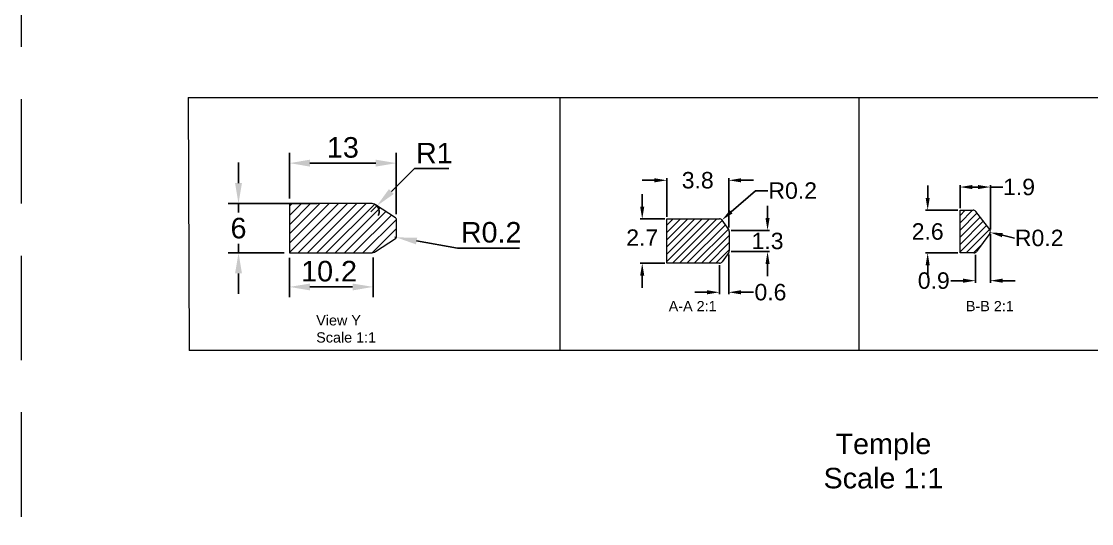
# Model space of a CAD drawing. Header units: millimetres. Extents: x 1336 to 2438, y 1230 to 1601.
# Drawn here: x 2230.4 to 2360.6, y 1452.1 to 1513.2 of the extents above; entities that cross this region are included whole.
import ezdxf

# ---------------------------------------------------------------- set-up
doc = ezdxf.new("R2010")
doc.units = ezdxf.units.MM
doc.linetypes.add('HIDDEN', pattern=[9.525, 6.35, -3.175])
doc.layers.add('Dimension', color=3, linetype='Continuous')
doc.layers.add('标注', color=4, linetype='Continuous', lineweight=5)
doc.layers.add('绘图层', color=7, linetype='Continuous', lineweight=15)
doc.styles.get("Standard").update_dxf_attribs({"font": 'arial.ttf'})
doc.styles.add('宋体', font='SimSun.ttf')
doc.styles.add('样式 1', font='romant.shx')
doc.dimstyles.new('ISO-25', dxfattribs={"dimtxt": 2.5, "dimasz": 2.5, "dimexe": 1.25, "dimexo": 0.625, "dimtad": 1, "dimtxsty": 'Standard', "dimcen": 2.5, "dimadec": 0, "dimazin": 0, "dimtfac": 1, "dimtmove": 0, "dimatfit": 3, "dimfxl": 1, "dimarcsym": 0})
doc.dimstyles.new('ISO-25$0', dxfattribs={"dimtxt": 2.5, "dimasz": 2.5, "dimexe": 0.5, "dimexo": 1, "dimgap": 1, "dimtad": 0, "dimtih": 1, "dimtoh": 1, "dimdec": 1, "dimzin": 10, "dimdsep": 46, "dimlunit": 6, "dimtxsty": '样式 1', "dimcen": 0, "dimclrd": 256, "dimclre": 256, "dimclrt": 7, "dimazin": 0, "dimtfac": 1, "dimtdec": 1, "dimtofl": 0, "dimtmove": 0, "dimatfit": 0, "dimfxl": 1, "dimtolj": 1, "dimtzin": 10, "dimarcsym": 0})
doc.dimstyles.new('Standard$0', dxfattribs={"dimtxt": 2.3, "dimasz": 2, "dimexe": 1, "dimexo": 1, "dimgap": 1, "dimtad": 0, "dimtih": 1, "dimtoh": 1, "dimdec": 1, "dimzin": 0, "dimdsep": 46, "dimtxsty": 'Standard', "dimcen": 0, "dimclrd": 4, "dimclre": 4, "dimclrt": 4, "dimadec": 1, "dimazin": 0, "dimtfac": 1, "dimtdec": 1, "dimtofl": 0, "dimtmove": 0, "dimatfit": 0, "dimfxl": 1, "dimtolj": 1, "dimtzin": 0, "dimarcsym": 0})
doc.dimstyles.new('STANDARD$4', dxfattribs={"dimtxt": 2, "dimasz": 1.5, "dimexe": 0.5, "dimexo": 0.5, "dimgap": 0.5, "dimtad": 1, "dimtoh": 1, "dimdsep": 46, "dimtxsty": 'Standard', "dimcen": 0, "dimadec": 0, "dimazin": 0, "dimtfac": 1, "dimtofl": 0, "dimtmove": 0, "dimatfit": 3, "dimfxl": 1, "dimtolj": 1, "dimtzin": 0, "dimarcsym": 0})

# ---------------------------------------------------------------- blocks, each defined once
blk = doc.blocks.new('*D206')
at = {"layer": 'Defpoints', "color": 0, "transparency": 16777216}
for p in [(2276.01, 1495.98), (2263.01, 1491.06), (2276.01, 1489.16)]:
    blk.add_point(p, dxfattribs=at)
at = {"layer": 'Dimension', "color": 0, "lineweight": -2, "transparency": 16777216}
for p, q in [((2263.01, 1491.69), (2263.01, 1497.23)), ((2276.01, 1489.78), (2276.01, 1497.23)), ((2265.51, 1495.98), (2273.51, 1495.98))]:
    blk.add_line(p, q, dxfattribs=at)
at = {"layer": 'Dimension', "color": 0, "transparency": 16777216}
for points in [[(2265.51, 1496.4), (2265.51, 1495.56), (2263.01, 1495.98)], [(2273.51, 1496.4), (2273.51, 1495.56), (2276.01, 1495.98)]]:
    blk.add_solid(points, dxfattribs=at)
at = {"layer": 'Dimension', "color": 0, "transparency": 16777216, "insert": (2269.51, 1497.88), "char_height": 2.5, "attachment_point": 5}
blk.add_mtext('13', dxfattribs=at)
blk = doc.blocks.new('*D207')
at = {"layer": 'Defpoints', "color": 0, "transparency": 16777216}
for p in [(2267.01, 1491.06), (2256.82, 1485.06), (2263.01, 1485.06)]:
    blk.add_point(p, dxfattribs=at)
at = {"layer": 'Dimension', "color": 0, "lineweight": -2, "transparency": 16777216}
for p, q in [((2256.82, 1493.56), (2256.82, 1496.06)), ((2266.39, 1491.06), (2255.57, 1491.06)), ((2256.82, 1491.06), (2256.82, 1489.97)), ((2256.82, 1485.06), (2256.82, 1486.16)), ((2262.39, 1485.06), (2255.57, 1485.06)), ((2256.82, 1482.56), (2256.82, 1480.06))]:
    blk.add_line(p, q, dxfattribs=at)
at = {"layer": 'Dimension', "color": 0, "transparency": 16777216}
for points in [[(2256.4, 1493.56), (2257.24, 1493.56), (2256.82, 1491.06)], [(2256.4, 1482.56), (2257.24, 1482.56), (2256.82, 1485.06)]]:
    blk.add_solid(points, dxfattribs=at)
at = {"layer": 'Dimension', "color": 0, "transparency": 16777216, "insert": (2256.82, 1488.06), "char_height": 2.5, "attachment_point": 5}
blk.add_mtext('6', dxfattribs=at)
blk = doc.blocks.new('*D154')
at = {"layer": 'Defpoints', "color": 0, "transparency": 16777216}
for p in [(2263.01, 1485.06), (2273.2, 1485.11), (2273.2, 1480.92)]:
    blk.add_point(p, dxfattribs=at)
at = {"layer": 'Dimension', "color": 0, "lineweight": -2, "transparency": 16777216}
for p, q in [((2263.01, 1484.44), (2263.01, 1479.67)), ((2273.2, 1484.48), (2273.2, 1479.67)), ((2265.51, 1480.92), (2270.7, 1480.92))]:
    blk.add_line(p, q, dxfattribs=at)
at = {"layer": 'Dimension', "color": 0, "transparency": 16777216}
for points in [[(2265.51, 1481.33), (2265.51, 1480.5), (2263.01, 1480.92)], [(2270.7, 1481.33), (2270.7, 1480.5), (2273.2, 1480.92)]]:
    blk.add_solid(points, dxfattribs=at)
at = {"layer": 'Dimension', "color": 0, "transparency": 16777216, "insert": (2267.83, 1482.82), "char_height": 2.5, "attachment_point": 5}
blk.add_mtext('10.2', dxfattribs=at)
blk = doc.blocks.new('*D155')
at = {"layer": 'Defpoints', "color": 0, "transparency": 16777216}
for p in [(2275.81, 1486.97), (2276.01, 1486.94)]:
    blk.add_point(p, dxfattribs=at)
at = {"layer": 'Dimension', "color": 0, "lineweight": -2, "transparency": 16777216}
for p, q in [((2275.81, 1486.97), (2276.01, 1486.94)), ((2283.45, 1485.65), (2278.48, 1486.51)), ((2291, 1485.65), (2283.45, 1485.65))]:
    blk.add_line(p, q, dxfattribs=at)
at = {"layer": 'Dimension', "color": 0, "transparency": 16777216}
blk.add_solid([(2278.55, 1486.92), (2278.4, 1486.1), (2276.01, 1486.94)], dxfattribs=at)
at = {"layer": 'Dimension', "color": 0, "transparency": 16777216, "insert": (2287.54, 1487.55), "char_height": 2.5, "attachment_point": 5}
blk.add_mtext('R0.2', dxfattribs=at)
blk = doc.blocks.new('*D156')
at = {"layer": 'Defpoints', "color": 0, "transparency": 16777216}
for p in [(2272.92, 1490.06), (2273.63, 1490.77)]:
    blk.add_point(p, dxfattribs=at)
at = {"layer": 'Dimension', "color": 0, "lineweight": -2, "transparency": 16777216}
for p, q in [((2278.23, 1495.32), (2275.41, 1492.53)), ((2282.4, 1495.32), (2278.23, 1495.32)), ((2272.92, 1490.06), (2273.63, 1490.77))]:
    blk.add_line(p, q, dxfattribs=at)
blk.add_arc((2272.92, 1490.06), 1, 333.1016, 57.2648, dxfattribs=at)
at = {"layer": 'Dimension', "color": 0, "transparency": 16777216}
blk.add_solid([(2275.11, 1492.82), (2275.7, 1492.23), (2273.63, 1490.77)], dxfattribs=at)
at = {"layer": 'Dimension', "color": 0, "transparency": 16777216, "insert": (2280.63, 1497.2), "char_height": 2.5, "attachment_point": 5}
blk.add_mtext('R1', dxfattribs=at)
blk = doc.blocks.new('*D212')
at = {"layer": 'Defpoints', "color": 0, "transparency": 16777216}
for p in [(2316.43, 1493.89), (2308.9, 1489.2), (2316.43, 1487.9)]:
    blk.add_point(p, dxfattribs=at)
at = {"layer": 'Dimension', "color": 3, "lineweight": -2, "transparency": 16777216}
for p, q in [((2308.9, 1489.45), (2308.9, 1494.14)), ((2316.43, 1488.15), (2316.43, 1494.14)), ((2307.4, 1493.89), (2305.9, 1493.89)), ((2317.93, 1493.89), (2319.43, 1493.89))]:
    blk.add_line(p, q, dxfattribs=at)
at = {"layer": 'Dimension', "color": 3, "transparency": 16777216}
for points in [[(2307.4, 1494.14), (2307.4, 1493.64), (2308.9, 1493.89)], [(2317.93, 1494.14), (2317.93, 1493.64), (2316.43, 1493.89)]]:
    blk.add_solid(points, dxfattribs=at)
at = {"layer": 'Dimension', "transparency": 16777216, "insert": (2312.66, 1493.89), "char_height": 2, "attachment_point": 5}
blk.add_mtext('\\A1;3.8', dxfattribs=at)
blk = doc.blocks.new('*D213')
at = {"layer": 'Defpoints', "color": 0, "transparency": 16777216}
for p in [(2305.91, 1489.2), (2308.9, 1489.2), (2308.9, 1483.8)]:
    blk.add_point(p, dxfattribs=at)
at = {"layer": 'Dimension', "color": 3, "lineweight": -2, "transparency": 16777216}
for p, q in [((2305.91, 1490.7), (2305.91, 1492.2)), ((2308.65, 1489.2), (2305.66, 1489.2)), ((2308.65, 1483.8), (2305.66, 1483.8)), ((2305.91, 1482.3), (2305.91, 1480.8))]:
    blk.add_line(p, q, dxfattribs=at)
at = {"layer": 'Dimension', "color": 3, "transparency": 16777216}
for points in [[(2305.66, 1490.7), (2306.16, 1490.7), (2305.91, 1489.2)], [(2305.66, 1482.3), (2306.16, 1482.3), (2305.91, 1483.8)]]:
    blk.add_solid(points, dxfattribs=at)
at = {"layer": 'Dimension', "transparency": 16777216, "insert": (2305.91, 1486.92), "char_height": 2, "attachment_point": 5}
blk.add_mtext('\\A1;2.7', dxfattribs=at)
blk = doc.blocks.new('*D214')
at = {"layer": 'Defpoints', "color": 0, "transparency": 16777216}
for p in [(2316.43, 1485.1), (2315.29, 1483.8), (2315.29, 1480.27)]:
    blk.add_point(p, dxfattribs=at)
at = {"layer": 'Dimension', "color": 3, "lineweight": -2, "transparency": 16777216}
for p, q in [((2316.43, 1484.85), (2316.43, 1480.02)), ((2315.29, 1483.55), (2315.29, 1480.02)), ((2313.79, 1480.27), (2312.29, 1480.27)), ((2317.93, 1480.27), (2319.43, 1480.27))]:
    blk.add_line(p, q, dxfattribs=at)
at = {"layer": 'Dimension', "color": 3, "transparency": 16777216}
for points in [[(2313.79, 1480.52), (2313.79, 1480.02), (2315.29, 1480.27)], [(2317.93, 1480.52), (2317.93, 1480.02), (2316.43, 1480.27)]]:
    blk.add_solid(points, dxfattribs=at)
at = {"layer": 'Dimension', "transparency": 16777216, "insert": (2321.5, 1480.27), "char_height": 2, "attachment_point": 5}
blk.add_mtext('\\A1;0.6', dxfattribs=at)
blk = doc.blocks.new('*D215')
at = {"layer": 'Defpoints', "color": 0, "transparency": 16777216}
for p in [(2316.48, 1487.79), (2316.48, 1485.21), (2321.15, 1485.21)]:
    blk.add_point(p, dxfattribs=at)
at = {"layer": 'Dimension', "color": 3, "lineweight": -2, "transparency": 16777216}
for p, q in [((2321.15, 1489.29), (2321.15, 1490.79)), ((2316.73, 1487.79), (2321.4, 1487.79)), ((2316.73, 1485.21), (2321.4, 1485.21)), ((2321.15, 1483.71), (2321.15, 1482.21))]:
    blk.add_line(p, q, dxfattribs=at)
at = {"layer": 'Dimension', "color": 3, "transparency": 16777216}
for points in [[(2320.9, 1489.29), (2321.4, 1489.29), (2321.15, 1487.79)], [(2320.9, 1483.71), (2321.4, 1483.71), (2321.15, 1485.21)]]:
    blk.add_solid(points, dxfattribs=at)
at = {"layer": 'Dimension', "transparency": 16777216, "insert": (2321.15, 1486.5), "char_height": 2, "attachment_point": 5}
blk.add_mtext('\\A1;1.3', dxfattribs=at)
blk = doc.blocks.new('*D216')
at = {"layer": 'Defpoints', "color": 0, "transparency": 16777216}
for p in [(2348.25, 1493.07), (2344.55, 1490.25), (2348.25, 1487.65)]:
    blk.add_point(p, dxfattribs=at)
at = {"layer": 'Dimension', "color": 3, "lineweight": -2, "transparency": 16777216}
for p, q in [((2344.55, 1490.5), (2344.55, 1493.32)), ((2346.05, 1493.07), (2346.75, 1493.07)), ((2348.25, 1487.9), (2348.25, 1493.32)), ((2348.25, 1493.07), (2349.75, 1493.07))]:
    blk.add_line(p, q, dxfattribs=at)
at = {"layer": 'Dimension', "color": 3, "transparency": 16777216}
for points in [[(2346.05, 1493.32), (2346.05, 1492.82), (2344.55, 1493.07)], [(2346.75, 1493.32), (2346.75, 1492.82), (2348.25, 1493.07)]]:
    blk.add_solid(points, dxfattribs=at)
at = {"layer": 'Dimension', "transparency": 16777216, "insert": (2351.73, 1493.07), "char_height": 2, "attachment_point": 5}
blk.add_mtext('\\A1;1.9', dxfattribs=at)
blk = doc.blocks.new('*D217')
at = {"layer": 'Defpoints', "color": 0, "transparency": 16777216}
for p in [(2344.55, 1490.25), (2340.62, 1485.05), (2344.55, 1485.05)]:
    blk.add_point(p, dxfattribs=at)
at = {"layer": 'Dimension', "color": 3, "lineweight": -2, "transparency": 16777216}
for p, q in [((2340.62, 1491.75), (2340.62, 1493.25)), ((2344.3, 1490.25), (2340.37, 1490.25)), ((2344.3, 1485.05), (2340.37, 1485.05)), ((2340.62, 1483.55), (2340.62, 1482.05))]:
    blk.add_line(p, q, dxfattribs=at)
at = {"layer": 'Dimension', "color": 3, "transparency": 16777216}
for points in [[(2340.37, 1491.75), (2340.87, 1491.75), (2340.62, 1490.25)], [(2340.37, 1483.55), (2340.87, 1483.55), (2340.62, 1485.05)]]:
    blk.add_solid(points, dxfattribs=at)
at = {"layer": 'Dimension', "transparency": 16777216, "insert": (2340.62, 1487.65), "char_height": 2, "attachment_point": 5}
blk.add_mtext('\\A1;2.6', dxfattribs=at)
blk = doc.blocks.new('*D218')
at = {"layer": 'Defpoints', "color": 0, "transparency": 16777216}
for p in [(2348.25, 1487.64), (2346.43, 1485.09), (2346.43, 1481.68)]:
    blk.add_point(p, dxfattribs=at)
at = {"layer": 'Dimension', "color": 3, "lineweight": -2, "transparency": 16777216}
for p, q in [((2348.25, 1487.39), (2348.25, 1481.43)), ((2346.43, 1484.84), (2346.43, 1481.43)), ((2344.93, 1481.68), (2343.43, 1481.68)), ((2349.75, 1481.68), (2351.25, 1481.68))]:
    blk.add_line(p, q, dxfattribs=at)
at = {"layer": 'Dimension', "color": 3, "transparency": 16777216}
for points in [[(2344.93, 1481.93), (2344.93, 1481.43), (2346.43, 1481.68)], [(2349.75, 1481.93), (2349.75, 1481.43), (2348.25, 1481.68)]]:
    blk.add_solid(points, dxfattribs=at)
at = {"layer": 'Dimension', "transparency": 16777216, "insert": (2341.36, 1481.68), "char_height": 2, "attachment_point": 5}
blk.add_mtext('\\A1;0.9', dxfattribs=at)
blk = doc.blocks.new('*D219')
at = {"layer": 'Defpoints', "color": 0, "transparency": 16777216}
for p in [(2347.85, 1487.64), (2348.24, 1487.55)]:
    blk.add_point(p, dxfattribs=at)
at = {"layer": 'Dimension', "color": 3, "lineweight": -2, "transparency": 16777216}
blk.add_line((2351.16, 1486.87), (2349.7, 1487.21), dxfattribs=at)
at = {"layer": 'Dimension', "color": 3, "transparency": 16777216}
blk.add_solid([(2349.76, 1487.46), (2349.64, 1486.97), (2348.24, 1487.55)], dxfattribs=at)
at = {"layer": 'Dimension', "transparency": 16777216, "insert": (2354.18, 1486.87), "char_height": 2, "attachment_point": 5}
blk.add_mtext('\\A1;R0.2', dxfattribs=at)
blk = doc.blocks.new('*D158')
at = {"layer": 'Defpoints', "color": 0, "transparency": 16777216}
for p in [(2315.29, 1488.8), (2315.6, 1489.06)]:
    blk.add_point(p, dxfattribs=at)
at = {"layer": 'Dimension', "color": 3, "lineweight": -2, "transparency": 16777216}
for p, q in [((2319.7, 1492.63), (2316.73, 1490.05)), ((2321.2, 1492.63), (2319.7, 1492.63))]:
    blk.add_line(p, q, dxfattribs=at)
at = {"layer": 'Dimension', "color": 3, "transparency": 16777216}
blk.add_solid([(2316.56, 1490.24), (2316.89, 1489.86), (2315.6, 1489.06)], dxfattribs=at)
at = {"layer": 'Dimension', "transparency": 16777216, "insert": (2324.21, 1492.63), "char_height": 2, "attachment_point": 5}
blk.add_mtext('\\A1;R0.2', dxfattribs=at)

msp = doc.modelspace()

# ---------------------------------------------------------------- hatches: boundary and pattern name
at = {"lineweight": 13}
h = msp.add_hatch(dxfattribs=at)
h.set_pattern_fill('ANSI31', color=6, scale=0.25)
h.set_pattern_definition([(45, (621.993, 1854.5544), (-0.561266, 0.561266), [])])
h.paths.add_polyline_path([(2272.921, 1485.065, 0.1438137), (2273.462, 1485.224), (2275.923, 1486.806, 0.2551978), (2276.015, 1486.974), (2276.015, 1489.156, 0.2551978), (2275.923, 1489.324), (2273.462, 1490.906, 0.1438137), (2272.921, 1491.065), (2263.015, 1491.065), (2263.015, 1485.065)])
at = {"lineweight": 13, "ltscale": 5}
h = msp.add_hatch(dxfattribs=at)
h.set_pattern_fill('ANSI31', color=6, scale=5)
h.set_pattern_definition([(45, (-12943.2704, -4516.5509), (-0.441941738, 0.441941738), [])])
h.paths.add_polyline_path([(2344.55, 1490.249), (2344.55, 1485.049), (2346.247, 1485.049, 0.2393489), (2346.57, 1485.213), (2348.173, 1487.406, 0.3332702), (2348.167, 1487.886), (2346.47, 1490.093, 0.2328518), (2346.153, 1490.249)])
h.paths.add_polyline_path([(2316.5, 1487.672, 0.1563172), (2316.426, 1487.905), (2315.62, 1489.033, 0.2422133), (2315.294, 1489.201), (2308.9, 1489.201), (2308.9, 1483.801), (2315.294, 1483.801, 0.2422133), (2315.62, 1483.968), (2316.426, 1485.096, 0.1563172), (2316.5, 1485.329)])
h.paths.add_polyline_path([(2406.621, 1486.837, 1), (2403.821, 1486.837, 1)])

# ---------------------------------------------------------------- linework, layer by layer
at = {"color": 1, "linetype": 'HIDDEN', "lineweight": 9, "ltscale": 2}
msp.add_line((2230.42, 1338.664), (2230.42, 1594.624), dxfattribs=at)
at = {"lineweight": 13}
for p, q in [((2250.716, 1503.978), (2392.217, 1503.978)), ((2250.716, 1503.978), (2250.834, 1473.176)), ((2295.951, 1473.176), (2295.951, 1503.978)), ((2332.306, 1473.176), (2332.306, 1503.978)), ((2272.921, 1491.065), (2263.015, 1491.065)), ((2263.015, 1491.065), (2263.015, 1485.065)), ((2275.923, 1489.324), (2273.462, 1490.906)), ((2344.55, 1490.249), (2346.153, 1490.249)), ((2344.55, 1485.049), (2344.55, 1490.249)), ((2348.167, 1487.886), (2346.47, 1490.093)), ((2276.015, 1486.974), (2276.015, 1489.156)), ((2308.9, 1489.201), (2315.294, 1489.201)), ((2308.9, 1483.801), (2308.9, 1489.201)), ((2316.426, 1487.905), (2315.62, 1489.033)), ((2316.5, 1487.672), (2316.5, 1485.329)), ((2348.173, 1487.406), (2346.57, 1485.213)), ((2273.462, 1485.224), (2275.923, 1486.806)), ((2263.015, 1485.065), (2272.921, 1485.065)), ((2316.426, 1485.096), (2315.62, 1483.968)), ((2346.247, 1485.049), (2344.55, 1485.049)), ((2315.294, 1483.801), (2308.9, 1483.801)), ((2420.649, 1473.176), (2250.834, 1473.176))]:
    msp.add_line(p, q, dxfattribs=at)
for centre, radius, start, end in [((2272.921, 1490.065), 1, 57.26477, 90), ((2346.153, 1489.849), 0.4, 37.56859, 90), ((2275.815, 1489.156), 0.2, 0, 57.26477), ((2315.294, 1488.801), 0.4, 35.53768, 90), ((2316.1, 1487.672), 0.4, 0, 35.53768), ((2347.85, 1487.643), 0.4, 323.84181, 37.56859), ((2275.815, 1486.974), 0.2, 302.73523, 360), ((2272.921, 1486.065), 1, 270, 302.73523), ((2316.1, 1485.329), 0.4, 324.46232, 0), ((2346.247, 1485.449), 0.4, 270, 323.84181), ((2315.294, 1484.201), 0.4, 270, 324.46232)]:
    msp.add_arc(centre, radius, start, end, dxfattribs=at)

# ---------------------------------------------------------------- texts
at = {"lineweight": 13, "char_height": 1.25, "width": 6.2737, "attachment_point": 1}
for s, insert in [('A-A 2:1', (2309.131, 1479.208)), ('B-B 2:1', (2345.27, 1479.208))]:
    msp.add_mtext(s, dxfattribs=dict(at, insert=insert))
at = {"layer": '标注', "color": 0, "lineweight": 13, "ltscale": 0.2, "insert": (2266.269, 1477.487), "char_height": 1.25, "width": 8.49809, "attachment_point": 1}
msp.add_mtext('View Y\\PScale 1:1', dxfattribs=at)
at = {"layer": '绘图层', "color": 4, "linetype": 'ByBlock', "lineweight": 9, "insert": (2335.239, 1459.726), "char_height": 2.5, "width": 31.56298, "attachment_point": 5, "style": '宋体'}
msp.add_mtext('{\\fArial|b0|i0|c0|p34;Temple\\PScale 1:1}', dxfattribs=at)

# ---------------------------------------------------------------- dimensions: what is measured, and where the dimension line sits
at = {"layer": 'Dimension'}
for base, p1, p2, dimstyle, override, picture, middle in [((2276.015, 1495.98), (2263.015, 1491.065), (2276.015, 1489.156), 'ISO-25$0', {"dimexe": 1.25, "dimexo": 0.625, "dimgap": 0.625, "dimtad": 1, "dimzin": 8, "dimlunit": 2, "dimpost": '<>', "dimtxsty": 'Standard', "dimcen": 2.5, "dimclrd": 0, "dimclre": 0, "dimclrt": 0, "dimadec": 0, "dimtdec": 2, "dimtofl": 1, "dimatfit": 3, "dimtolj": 0, "dimtzin": 8}, '*D206', (2269.515, 1497.882)), ((2316.426, 1493.895), (2308.9, 1489.201), (2316.426, 1487.905), 'Standard$0', {"dimtxt": 2, "dimasz": 1.5, "dimexe": 0.25, "dimexo": 0.25, "dimgap": 0.25, "dimlfac": 0.5, "dimclrd": 3, "dimclre": 3, "dimclrt": 256, "dimadec": 0, "dimtdec": 2, "dimatfit": 3}, '*D212', (2312.663, 1493.895)), ((2348.25012, 1493.06722), (2344.55007, 1490.24866), (2348.25012, 1487.64743), 'Standard$0', {"dimtxt": 2, "dimasz": 1.5, "dimexe": 0.25, "dimexo": 0.25, "dimgap": 0.25, "dimlfac": 0.5, "dimclrd": 3, "dimclre": 3, "dimclrt": 256, "dimadec": 0, "dimtdec": 2, "dimatfit": 3}, '*D216', (2351.72863, 1493.06722)), ((2346.428, 1481.681), (2348.25, 1487.643), (2346.428, 1485.092), 'Standard$0', {"dimtxt": 2, "dimasz": 1.5, "dimexe": 0.25, "dimexo": 0.25, "dimgap": 0.25, "dimlfac": 0.5, "dimclrd": 3, "dimclre": 3, "dimclrt": 256, "dimadec": 0, "dimtdec": 2, "dimatfit": 3}, '*D218', (2341.355, 1481.681))]:
    dim = msp.add_linear_dim(base=base, p1=p1, p2=p2, dimstyle=dimstyle, override=override, dxfattribs=at)
    dim.commit()
    dim.dimension.update_dxf_attribs({"geometry": picture, "text_midpoint": middle})
for center, mpoint, dimstyle, override, picture, middle in [((2272.921, 1490.065), (2273.632, 1490.768), 'ISO-25', {"dimtih": 1, "dimtoh": 1, "dimdec": 1, "dimdsep": 46, "dimpost": 'R<>'}, '*D156', (2280.628, 1495.321)), ((2315.294, 1488.801), (2315.596, 1489.063), 'STANDARD$4', {"dimexe": 0.25, "dimexo": 0.25, "dimgap": 0.25, "dimtad": 0, "dimtih": 1, "dimdec": 1, "dimlfac": 0.5, "dimzin": 0, "dimclrd": 3, "dimclre": 3, "dimclrt": 256}, '*D158', (2324.212, 1492.631))]:
    dim = msp.add_radius_dim(center=center, mpoint=mpoint, dimstyle=dimstyle, override=override, dxfattribs=at)
    dim.commit()
    dim.dimension.update_dxf_attribs({"geometry": picture, "text_midpoint": middle, "dimtype": 164})
dim = msp.add_linear_dim(base=(2256.822, 1485.065), p1=(2267.015, 1491.065), p2=(2263.015, 1485.065), angle=90, dimstyle='ISO-25$0', override={"dimexe": 1.25, "dimexo": 0.625, "dimgap": 0.625, "dimtad": 1, "dimzin": 8, "dimlunit": 2, "dimpost": '<>', "dimtxsty": 'Standard', "dimcen": 2.5, "dimclrd": 0, "dimclre": 0, "dimclrt": 0, "dimadec": 0, "dimtdec": 2, "dimtofl": 1, "dimatfit": 3, "dimtolj": 0, "dimtzin": 8}, dxfattribs=at)
dim.commit()
dim.dimension.update_dxf_attribs({"geometry": '*D207', "text_midpoint": (2256.822, 1488.065)})
for base, p1, p2, picture, middle in [((2340.617, 1485.049), (2344.55, 1490.249), (2344.55, 1485.049), '*D217', (2340.617, 1487.649)), ((2305.913, 1489.201), (2308.9, 1483.801), (2308.9, 1489.201), '*D213', (2305.913, 1486.918)), ((2321.151, 1485.207), (2316.481, 1487.794), (2316.481, 1485.207), '*D215', (2321.151, 1486.501))]:
    dim = msp.add_linear_dim(base=base, p1=p1, p2=p2, angle=90, dimstyle='Standard$0', override={"dimtxt": 2, "dimasz": 1.5, "dimexe": 0.25, "dimexo": 0.25, "dimgap": 0.25, "dimlfac": 0.5, "dimclrd": 3, "dimclre": 3, "dimclrt": 256, "dimadec": 0, "dimtdec": 2, "dimatfit": 3}, dxfattribs=at)
    dim.commit()
    dim.dimension.update_dxf_attribs({"geometry": picture, "text_midpoint": middle, "dimtype": 160})
for center, mpoint, dimstyle, override, picture, middle in [((2275.815, 1486.974), (2276.012, 1486.94), 'ISO-25', {"dimtih": 1, "dimtoh": 1, "dimdec": 1, "dimdsep": 46, "dimpost": 'R<>'}, '*D155', (2287.538, 1487.551)), ((2347.85, 1487.643), (2348.24, 1487.552), 'STANDARD$4', {"dimexe": 0.25, "dimexo": 0.25, "dimgap": 0.25, "dimtad": 0, "dimtih": 1, "dimdec": 1, "dimlfac": 0.5, "dimzin": 0, "dimclrd": 3, "dimclre": 3, "dimclrt": 256}, '*D219', (2354.179, 1486.873))]:
    dim = msp.add_radius_dim(center=center, mpoint=mpoint, dimstyle=dimstyle, override=override, dxfattribs=at)
    dim.commit()
    dim.dimension.update_dxf_attribs({"geometry": picture, "text_midpoint": middle})
for base, p1, p2, dimstyle, override, picture, middle in [((2273.203, 1480.917), (2263.015, 1485.065), (2273.203, 1485.105), 'ISO-25$0', {"dimexe": 1.25, "dimexo": 0.625, "dimgap": 0.625, "dimtad": 1, "dimzin": 8, "dimlunit": 2, "dimpost": '<>', "dimtxsty": 'Standard', "dimcen": 2.5, "dimclrd": 0, "dimclre": 0, "dimclrt": 0, "dimadec": 0, "dimtdec": 2, "dimtofl": 1, "dimatfit": 3, "dimtolj": 0, "dimtzin": 8}, '*D154', (2267.829, 1480.917)), ((2315.294, 1480.269), (2316.426, 1485.096), (2315.294, 1483.801), 'Standard$0', {"dimtxt": 2, "dimasz": 1.5, "dimexe": 0.25, "dimexo": 0.25, "dimgap": 0.25, "dimlfac": 0.5, "dimclrd": 3, "dimclre": 3, "dimclrt": 256, "dimadec": 0, "dimtdec": 2, "dimatfit": 3}, '*D214', (2321.495, 1480.269))]:
    dim = msp.add_linear_dim(base=base, p1=p1, p2=p2, dimstyle=dimstyle, override=override, dxfattribs=at)
    dim.commit()
    dim.dimension.update_dxf_attribs({"geometry": picture, "text_midpoint": middle, "dimtype": 160})

doc.saveas('drawing.dxf')
